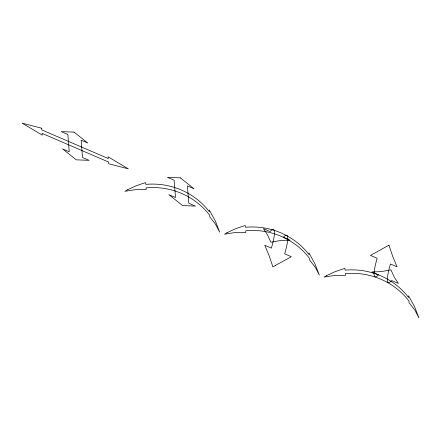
<?xml version="1.0" encoding="UTF-8"?>
<svg xmlns="http://www.w3.org/2000/svg" width="441" height="441" viewBox="0 0 441 441"><rect width="100%" height="100%" fill="white"/><g stroke="black" fill="none" stroke-linecap="round" stroke-linejoin="round"><path stroke-width="0.66" d="M275.311 265.488L272.891 266.965L269.104 255.648L264.76 245.257L271.402 248.118A71.216 8.125 -66.7 0 0 270.074 231.547L263.437 228.686L267.433 234.755L270.917 242.241L280.719 240.477L290.002 240.125L283.359 237.264A71.216 8.125 -66.7 0 1 284.682 253.84L291.33 256.695L275.311 265.488M388.94 245.141L370.501 255.411L377.143 258.272A71.216 8.125 -66.7 0 0 378.472 274.837L371.829 271.981L381.112 271.628L390.913 269.864L394.397 277.35L398.394 283.42L391.751 280.559A71.216 8.125 -66.7 0 1 390.428 263.983L397.071 266.849L392.727 256.458L388.94 245.141M127.355 189.884L124.853 191.306L135.348 189.658L146.241 189.586L146.098 187.855A71.216 69.16 -4.6 0 1 209.668 215.219L209.811 216.95L215.484 224.155L219.684 232.126L215.208 220.693L209.255 210.021L209.392 211.752A71.216 69.16 -4.6 0 0 145.822 184.393L145.684 182.657L143.005 183.39L135.067 186.196L127.355 189.884M226.988 232.771L224.491 234.193L234.981 232.545L245.874 232.473L245.736 230.742A71.216 69.16 -4.6 0 1 309.301 258.106L309.444 259.837L315.117 267.042L319.317 275.013L314.841 263.58L308.887 252.908L309.025 254.639A71.216 69.16 -4.6 0 0 245.461 227.28L245.317 225.544L242.644 226.277L234.706 229.083L226.988 232.771M326.627 275.658L324.124 277.08L334.614 275.432L345.507 275.36L345.369 273.629A71.216 69.16 -4.6 0 1 408.934 300.994L409.077 302.724L414.749 309.929L418.95 317.9L414.474 306.467L408.526 295.795L408.664 297.526A71.216 69.16 -4.6 0 0 345.094 270.168L344.956 268.431L342.277 269.164L334.339 271.97L326.627 275.658M74.082 132.124L61.211 131.6L67.853 134.455L69.237 151.776L62.594 148.915L76.293 159.829L89.165 160.353L82.522 157.492L81.138 140.177L87.781 143.033L74.082 132.124M180.358 177.866L167.486 177.343L174.129 180.204L175.512 197.518L168.87 194.663L182.568 205.572L195.44 206.096L188.798 203.24L187.414 185.92L194.057 188.781L180.358 177.866M41.702 128.215L22.05 123.1L42.253 135.144L42.116 133.414L108.536 162.001L108.673 163.732L128.325 168.848L108.122 156.809L108.26 158.54L41.84 129.946L41.702 128.215"/></g></svg>
